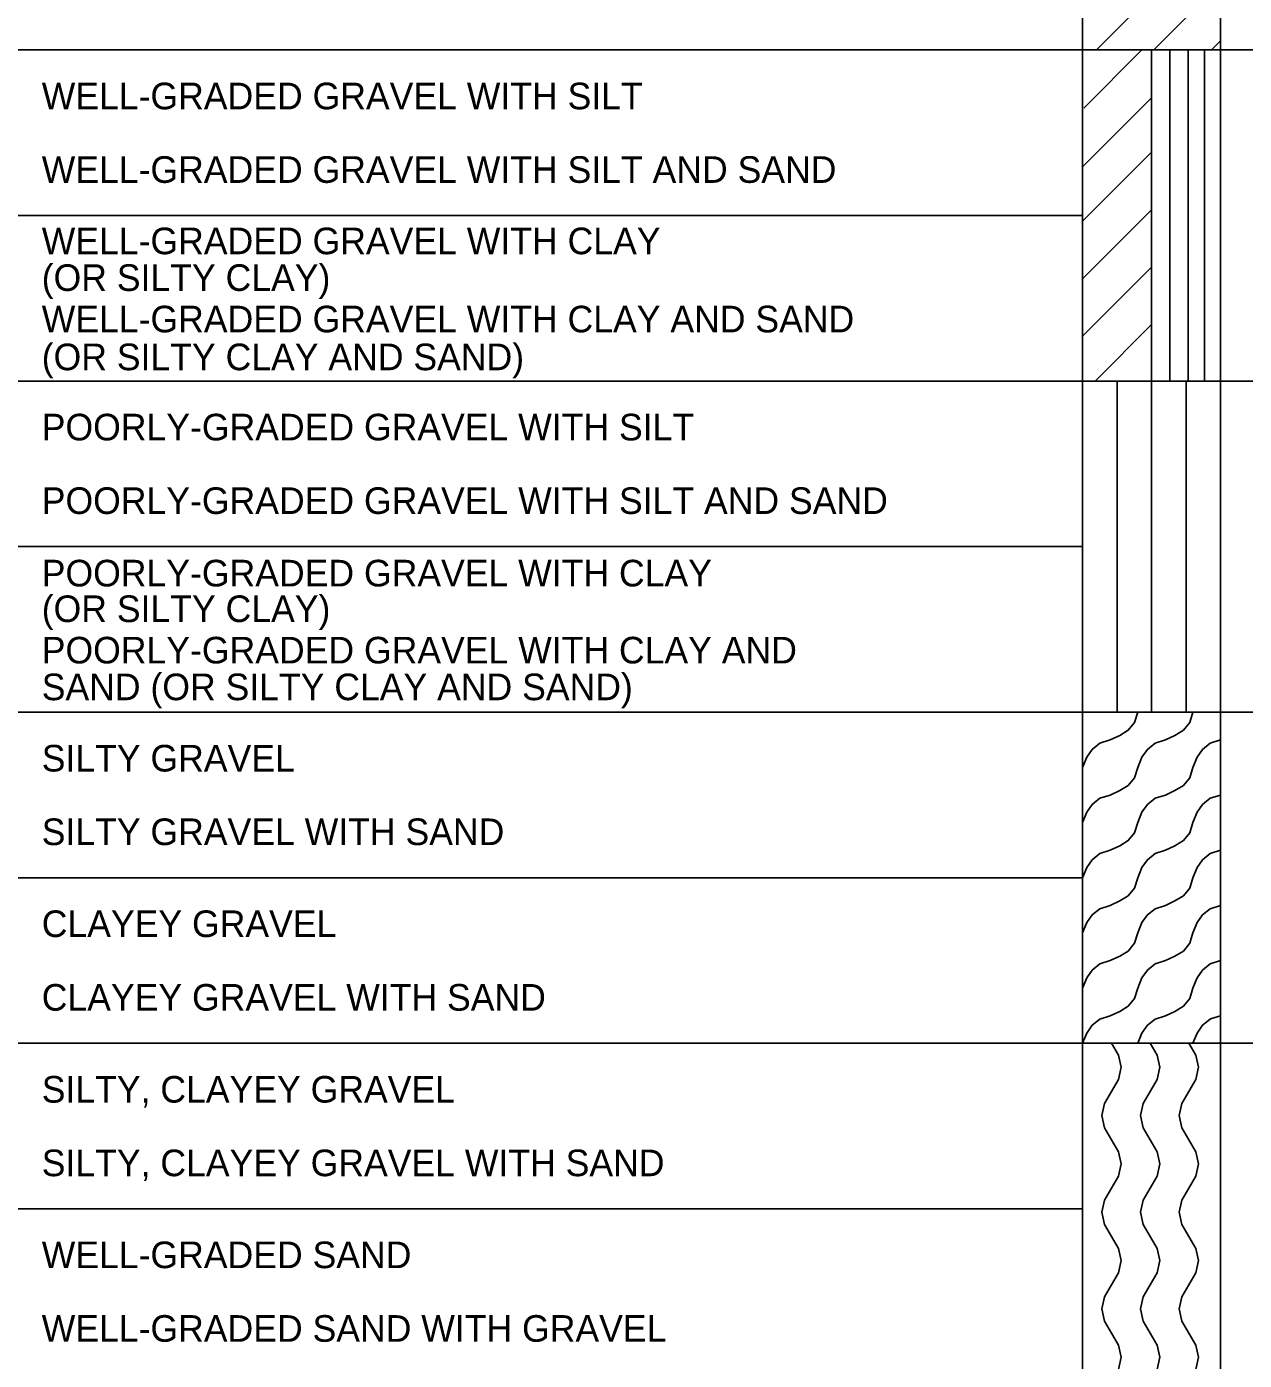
# Model space of a CAD drawing. Extents: x -894 to 866, y -476 to 714.
# Drawn here: x -650.7 to -330.4, y 134.3 to 485.1 of the extents above; entities that cross this region are included whole.
import ezdxf

# ---------------------------------------------------------------- set-up
doc = ezdxf.new("R2010")
doc.units = 0
doc.layers.add('14 Ramp Anno', color=7, linetype='Continuous')
doc.layers.add('57 Undefined', color=7, linetype='Continuous')

msp = doc.modelspace()

# ---------------------------------------------------------------- linework, layer by layer
at = {"layer": '14 Ramp Anno'}
for p, q in [((-372.9, 588.06), (-372.9, -304.59)), ((-336.62, 479), (-336.62, 566.08)), ((-372.9, 479), (-336.62, 479))]:
    msp.add_line(p, q, dxfattribs=at)
for points in [[(-369.28, 479), (-336.62, 511.65)], [(-354.16, 479), (-336.62, 496.53)], [(-339.04, 479), (-336.62, 481.41)], [(-745.04, 479), (2.57, 479)], [(-745.02, 479), (-402.69, 479)], [(-372.9, 391.91), (-336.62, 391.91), (-336.62, 479), (-372.9, 479), (-372.9, 391.91)], [(-372.63, 463.72), (-357.51, 478.84)], [(-354.76, 391.91), (-354.76, 479)], [(-349.98, 391.91), (-349.98, 479)], [(-345.16, 391.91), (-345.16, 479)], [(-340.81, 391.91), (-340.81, 479)], [(-372.94, 448.29), (-354.79, 466.43)], [(-373.09, 433.79), (-354.95, 451.93)], [(-745.02, 435.45), (-372.9, 435.45)], [(-373.09, 418.67), (-354.95, 436.82)], [(-373.09, 403.55), (-354.95, 421.7)], [(-369.47, 392.06), (-354.95, 406.58)], [(-745.04, 391.91), (2.57, 391.91)], [(-745.02, 391.91), (-402.69, 391.91)], [(-372.9, 304.82), (-336.62, 304.82), (-336.62, 391.91), (-372.9, 391.91), (-372.9, 304.82)], [(-363.83, 304.82), (-363.83, 391.91)], [(-354.76, 304.82), (-354.76, 391.91)], [(-345.69, 304.82), (-345.69, 391.91)], [(-745.02, 348.36), (-372.9, 348.36)], [(-745.04, 304.82), (2.57, 304.82)], [(-745.02, 304.82), (-402.69, 304.82)], [(-372.9, 290.3), (-371.84, 293.01), (-370.39, 295.04), (-368.36, 296.69), (-365.65, 297.56), (-363.13, 298.72), (-360.9, 300.07), (-359.26, 302.11), (-358.39, 304.82)], [(-372.9, 217.73), (-336.62, 217.73), (-336.62, 304.82), (-372.9, 304.82), (-372.9, 217.73)], [(-358.39, 290.3), (-357.32, 293.01), (-355.87, 295.04), (-353.84, 296.69), (-351.13, 297.56), (-348.62, 298.72), (-346.39, 300.07), (-344.74, 302.11), (-343.87, 304.82)], [(-343.87, 290.3), (-342.81, 293.01), (-341.36, 295.04), (-339.33, 296.69), (-336.62, 297.56)], [(-372.9, 275.79), (-371.84, 278.5), (-370.39, 280.53), (-368.36, 282.17), (-365.65, 283.04), (-363.13, 284.2), (-360.9, 285.56), (-359.26, 287.59), (-358.39, 290.3)], [(-358.39, 275.79), (-357.32, 278.5), (-355.87, 280.53), (-353.84, 282.17), (-351.13, 283.04), (-348.62, 284.2), (-346.39, 285.56), (-344.74, 287.59), (-343.87, 290.3)], [(-343.87, 275.79), (-342.81, 278.5), (-341.36, 280.53), (-339.33, 282.17), (-336.62, 283.04)], [(-372.9, 261.27), (-371.84, 263.98), (-370.39, 266.01), (-368.36, 267.66), (-365.65, 268.53), (-363.13, 269.69), (-360.9, 271.04), (-359.26, 273.08), (-358.39, 275.79)], [(-358.39, 261.27), (-357.32, 263.98), (-355.87, 266.01), (-353.84, 267.66), (-351.13, 268.53), (-348.62, 269.69), (-346.39, 271.04), (-344.74, 273.08), (-343.87, 275.79)], [(-343.87, 261.27), (-342.81, 263.98), (-341.36, 266.01), (-339.33, 267.66), (-336.62, 268.53)], [(-745.02, 261.27), (-372.9, 261.27)], [(-372.9, 246.76), (-371.84, 249.47), (-370.39, 251.5), (-368.36, 253.14), (-365.65, 254.01), (-363.13, 255.17), (-360.9, 256.53), (-359.26, 258.56), (-358.39, 261.27)], [(-358.39, 246.76), (-357.32, 249.47), (-355.87, 251.5), (-353.84, 253.14), (-351.13, 254.01), (-348.62, 255.17), (-346.39, 256.53), (-344.74, 258.56), (-343.87, 261.27)], [(-343.87, 246.76), (-342.81, 249.47), (-341.36, 251.5), (-339.33, 253.14), (-336.62, 254.01)], [(-372.9, 232.24), (-371.84, 234.95), (-370.39, 236.98), (-368.36, 238.63), (-365.65, 239.5), (-363.13, 240.66), (-360.9, 242.01), (-359.26, 244.05), (-358.39, 246.76)], [(-358.39, 232.24), (-357.32, 234.95), (-355.87, 236.98), (-353.84, 238.63), (-351.13, 239.5), (-348.62, 240.66), (-346.39, 242.01), (-344.74, 244.05), (-343.87, 246.76)], [(-343.87, 232.24), (-343.29, 233.74), (-342.81, 234.95), (-341.36, 236.98), (-339.33, 238.63), (-336.62, 239.5)], [(-372.9, 217.73), (-371.84, 220.44), (-370.39, 222.47), (-368.36, 224.11), (-365.65, 224.98), (-363.13, 226.14), (-360.9, 227.5), (-359.26, 229.53), (-358.39, 232.24)], [(-358.39, 217.73), (-357.32, 220.44), (-355.87, 222.47), (-353.84, 224.11), (-351.13, 224.98), (-348.62, 226.14), (-346.39, 227.5), (-344.74, 229.53), (-343.87, 232.24)], [(-343.87, 217.73), (-342.81, 220.44), (-341.36, 222.47), (-339.33, 224.11), (-339.28, 224.13), (-336.62, 224.98)], [(-745.04, 217.73), (2.57, 217.73)], [(-745.02, 217.73), (-372.9, 217.73)], [(-372.9, 130.64), (-336.62, 130.64), (-336.62, 217.73), (-372.9, 217.73), (-372.9, 130.64)], [(-365.28, 217.73), (-363.45, 214.58), (-362.74, 211.43), (-363.45, 208.18), (-365.28, 205.03), (-367.11, 201.88), (-367.82, 198.73), (-367.11, 195.47), (-365.28, 192.33)], [(-355.12, 217.73), (-353.29, 214.58), (-352.58, 211.43), (-353.29, 208.18), (-355.12, 205.03), (-356.95, 201.88), (-357.66, 198.73), (-356.95, 195.47), (-355.12, 192.33)], [(-344.96, 217.73), (-343.13, 214.58), (-342.42, 211.43), (-343.13, 208.18), (-344.96, 205.03), (-346.79, 201.88), (-347.5, 198.73), (-346.79, 195.47), (-344.96, 192.33)], [(-365.28, 192.33), (-363.45, 189.18), (-362.74, 186.03), (-363.45, 182.77), (-365.28, 179.62), (-367.11, 176.47), (-367.82, 173.32), (-367.11, 170.07), (-365.28, 166.92)], [(-355.12, 192.33), (-353.29, 189.18), (-352.58, 186.03), (-353.29, 182.77), (-355.12, 179.62), (-356.95, 176.47), (-357.66, 173.32), (-356.95, 170.07), (-355.12, 166.92)], [(-344.96, 192.33), (-343.13, 189.18), (-342.42, 186.03), (-343.13, 182.77), (-344.96, 179.62), (-346.79, 176.47), (-347.5, 173.32), (-346.79, 170.07), (-344.96, 166.92)], [(-745.02, 174.18), (-372.9, 174.18)], [(-365.28, 166.92), (-363.45, 163.77), (-362.74, 160.62), (-363.45, 157.37), (-365.28, 154.22), (-367.11, 151.07), (-367.82, 147.92), (-367.11, 144.67), (-365.28, 141.52)], [(-355.12, 166.92), (-353.29, 163.77), (-352.58, 160.62), (-353.29, 157.37), (-355.12, 154.22), (-356.95, 151.07), (-357.66, 147.92), (-356.95, 144.67), (-355.12, 141.52)], [(-344.96, 166.92), (-343.13, 163.77), (-342.42, 160.62), (-343.13, 157.37), (-344.96, 154.22), (-346.79, 151.07), (-347.5, 147.92), (-346.79, 144.67), (-344.96, 141.52)], [(-365.28, 141.52), (-363.45, 138.37), (-362.74, 135.22), (-363.45, 131.97), (-364.23, 130.64)], [(-355.12, 141.52), (-353.29, 138.37), (-352.58, 135.22), (-353.29, 131.97), (-354.07, 130.64)], [(-344.96, 141.52), (-343.13, 138.37), (-342.42, 135.22), (-343.13, 131.97), (-343.91, 130.64)]]:
    msp.add_lwpolyline(points, dxfattribs=at)

# ---------------------------------------------------------------- texts
at = {"layer": '57 Undefined'}
for s, p in [('WELL-GRADED GRAVEL WITH SILT', (-646.77, 463.4)), ('WELL-GRADED GRAVEL WITH SILT AND SAND', (-646.77, 444.05)), ('WELL-GRADED GRAVEL WITH CLAY', (-646.77, 425.28)), ('(OR SILTY CLAY)', (-646.77, 415.62)), ('WELL-GRADED GRAVEL WITH CLAY AND SAND', (-646.77, 404.73)), ('(OR SILTY CLAY AND SAND)', (-646.77, 394.77)), ('POORLY-GRADED GRAVEL WITH SILT', (-646.77, 376.31)), ('POORLY-GRADED GRAVEL WITH SILT AND SAND', (-646.77, 356.96)), ('POORLY-GRADED GRAVEL WITH CLAY', (-646.77, 337.9)), ('(OR SILTY CLAY)', (-646.77, 328.53)), ('POORLY-GRADED GRAVEL WITH CLAY AND', (-646.77, 317.64)), ('SAND (OR SILTY CLAY AND SAND)', (-646.77, 307.98)), ('SILTY GRAVEL', (-646.77, 289.22)), ('SILTY GRAVEL WITH SAND', (-646.77, 269.87)), ('CLAYEY GRAVEL', (-646.77, 245.68)), ('CLAYEY GRAVEL WITH SAND', (-646.77, 226.32)), ('SILTY, CLAYEY GRAVEL', (-646.77, 202.13)), ('SILTY, CLAYEY GRAVEL WITH SAND', (-646.77, 182.78)), ('WELL-GRADED SAND', (-646.77, 158.59)), ('WELL-GRADED SAND WITH GRAVEL', (-646.77, 139.23))]:
    msp.add_text(s, height=7, dxfattribs=at).set_placement(p)

doc.saveas('drawing.dxf')
